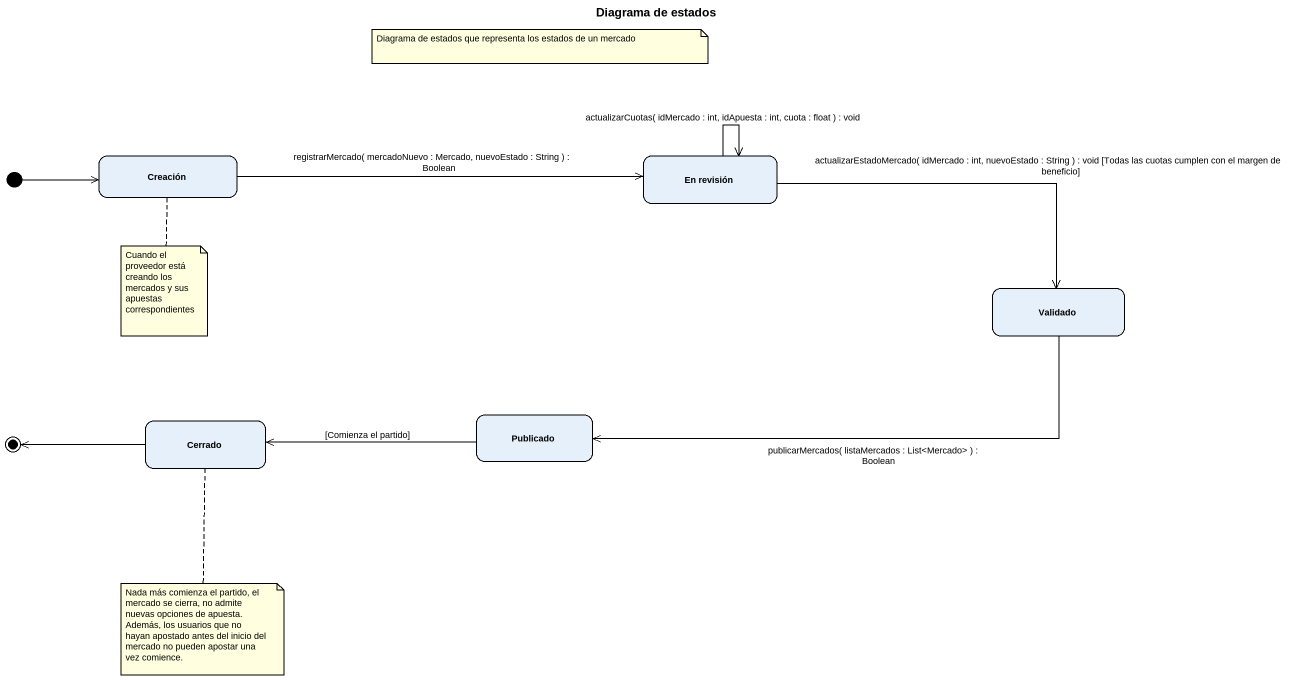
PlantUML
@startuml
title Diagrama de estados
hide empty description
state Creación
state "En revisión" as En_revisión
state Validado
state Cerrado
state Publicado
[*] -right-> Creación
Creación -right-> En_revisión : registrarMercado( mercadoNuevo : Mercado, nuevoEstado : String ) : Boolean
En_revisión --> En_revisión : actualizarCuotas( idMercado : int, idApuesta : int, cuota : float ) : void
En_revisión -right-> Validado : actualizarEstadoMercado( idMercado : int, nuevoEstado : String ) : void [Todas las cuotas cumplen con el margen de beneficio]
Validado -left-> Publicado : publicarMercados( listaMercados : List<Mercado> ) : Boolean
Publicado -left-> Cerrado : [Comienza el partido]
Cerrado -left-> [*]
note as N1
  Diagrama de estados que representa los estados de un mercado
end note
note bottom of Creación : Cuando el proveedor está creando los mercados y sus apuestas correspondientes
note bottom of Cerrado : Nada más comienza el partido, el mercado se cierra, no admite nuevas opciones de apuesta. Además, los usuarios que no hayan apostado antes del inicio del mercado no pueden apostar una vez comience.
@enduml
